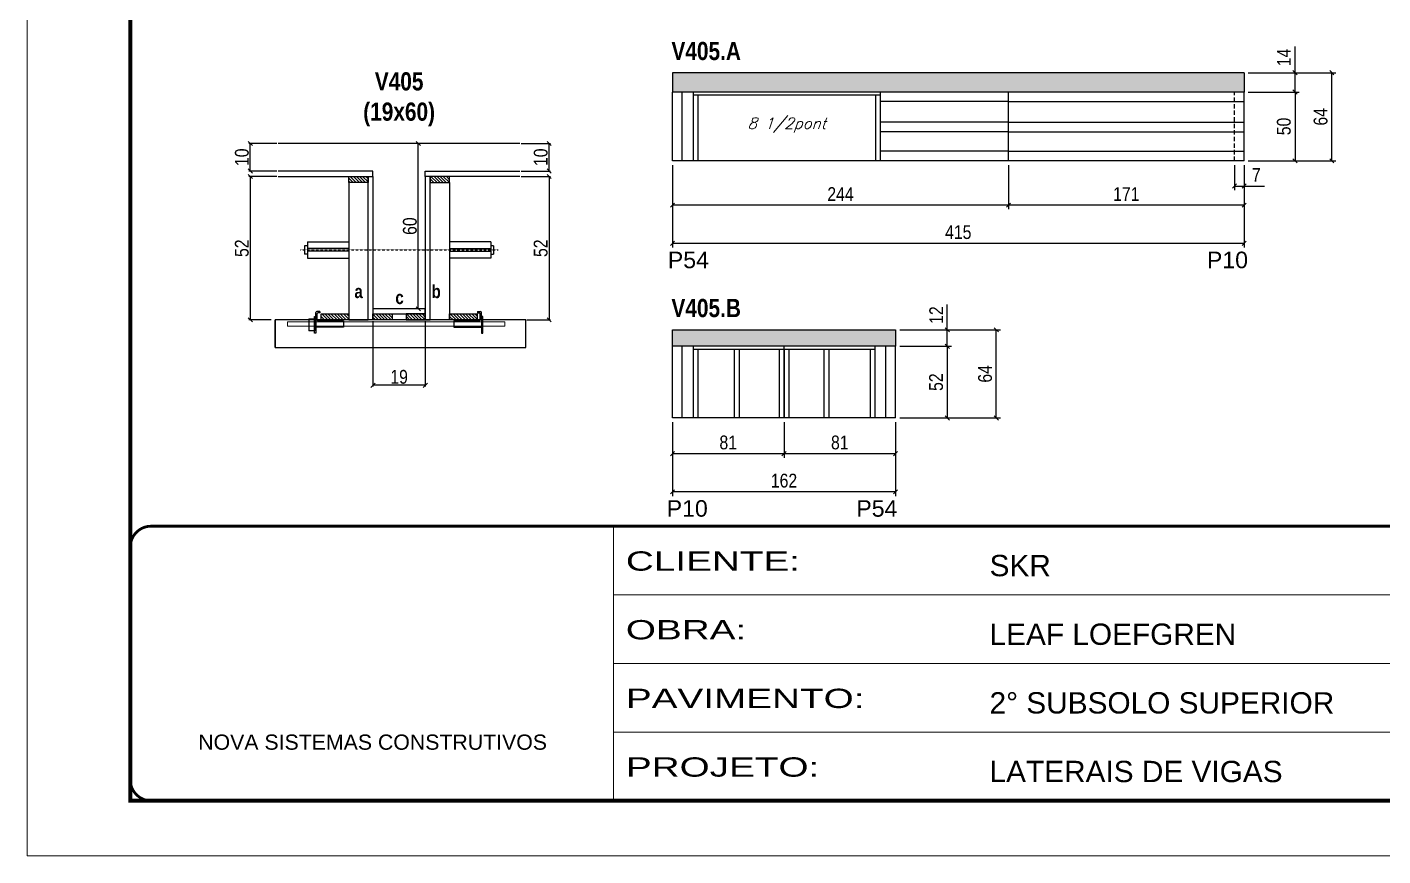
# Model space of a CAD drawing. Extents: x 3309 to 9590, y -2522 to 15424.
# Drawn here: x 4908 to 5892, y 11261 to 11862 of the extents above; entities that cross this region are included whole.
import ezdxf

# ---------------------------------------------------------------- set-up
doc = ezdxf.new("R2010")
doc.units = 0
for name, pattern in [('CONTINUO', [0]), ('DASHED', [0.75, 0.5, -0.25]), ('HIDDEN', [0.375, 0.25, -0.125]), ('HIDDEN2', [4.7625, 3.175, -1.5875])]:
    doc.linetypes.add(name, pattern=pattern)
for name, color, linetype in [('5', 5, 'Continuous'), ('barrote', 251, 'Continuous'), ('COTA', 241, 'Continuous'), ('detalhes', 4, 'Continuous'), ('NOMENCLATURA', 7, 'Continuous'), ('Painéis', 200, 'Continuous'), ('presilha', 1, 'Continuous'), ('SARR_2.2x10', 60, 'Continuous'), ('SARR_2.2x7', 40, 'Continuous'), ('SARR_3.5x7', 81, 'Continuous'), ('TENSOR', 3, 'Continuous'), ('texto', 7, 'Continuous')]:
    doc.layers.add(name, color=color, linetype=linetype)
for name, color, linetype, lineweight in [('CONCRETO', 251, 'Continuous', 25), ('Folhas', 255, 'Continuous', 9), ('SARRAFO DE PRESSAO', 251, 'DASHED', 9), ('SCO-___-LAJ', 2, 'Continuous', 0)]:
    doc.layers.add(name, color=color, linetype=linetype, lineweight=lineweight)
doc.styles.add('ARIAL', font='arial.ttf')
doc.styles.add('COTA TECNICA', font='techl___.ttf', dxfattribs={"height": 10})
doc.styles.add('COTA TECNICA 2X', font='techl___.ttf', dxfattribs={"height": 10})
doc.styles.add('Romans', font='romans.shx')
doc.styles.get("Standard").update_dxf_attribs({"font": 'arial.ttf'})
doc.styles.add('TECNICA', font='techb___.ttf', dxfattribs={"height": 10})
doc.styles.add('Tecnologia', font='')
doc.styles.get('Tecnologia').set_extended_font_data('Forgotten Futurist')
doc.dimstyles.new('PAINEL', dxfattribs={"dimtxt": 10, "dimasz": 3, "dimexe": 3, "dimexo": 3, "dimgap": 3, "dimtad": 1, "dimdec": 1, "dimzin": 12, "dimdsep": 46, "dimtxsty": 'COTA TECNICA', "dimblk1": 'OBLIQUE', "dimblk2": 'OBLIQUE', "dimsah": 1, "dimcen": 0.9, "dimclrd": 4, "dimclre": 4, "dimclrt": 240, "dimadec": 1, "dimazin": 3, "dimtfac": 1, "dimtdec": 1, "dimtmove": 0, "dimatfit": 3, "dimfxl": 1, "dimtolj": 1, "dimtzin": 12, "dimarcsym": 0})
doc.dimstyles.new('SECAO', dxfattribs={"dimscale": 0.333333, "dimtxt": 5, "dimasz": 9, "dimexe": 3, "dimexo": 3, "dimgap": 3, "dimtad": 1, "dimdec": 1, "dimlfac": 0.5, "dimzin": 12, "dimdsep": 46, "dimtxsty": 'COTA TECNICA 2X', "dimblk1": 'OBLIQUE', "dimblk2": 'OBLIQUE', "dimsah": 1, "dimcen": 0.9, "dimclrd": 4, "dimclre": 4, "dimclrt": 240, "dimadec": 1, "dimazin": 3, "dimtfac": 1, "dimtdec": 1, "dimtmove": 0, "dimatfit": 3, "dimfxl": 1, "dimtolj": 1, "dimtzin": 12, "dimarcsym": 0})
pattern_1 = [(135, (38394.4781, -111862.5118), (-1.122532015, -1.122532015), [])]

# ---------------------------------------------------------------- blocks, each defined once
blk = doc.blocks.new('9999999999')
at = {"color": 30, "linetype": 'CONTINUO'}
for p, q in [((98564.56, 34230.21), (98564.56, 34429.45)), ((98564.56, 34379.64), (99583.98, 34379.64)), ((98564.56, 34329.83), (99487.98, 34329.83)), ((98564.56, 34280.02), (99487.98, 34280.02))]:
    blk.add_line(p, q, dxfattribs=at)
at = {"color": 30, "linetype": 'CONTINUO', "const_width": 2}
blk.add_lwpolyline([(99583.98, 34230.21), (99583.98, 34414.45, 0.414214), (99568.98, 34429.45), (98228.98, 34429.45, 0.414214), (98213.98, 34414.45), (98213.98, 34245.21, 0.414214), (98228.98, 34230.21), (99583.98, 34230.21)], format="xyb", dxfattribs=at)
at = {"layer": 'Folhas'}
blk.add_lwpolyline([(98138.98, 34190.21), (99623.98, 34190.21), (99623.98, 35240.21), (98138.98, 35240.21)], close=True, dxfattribs=at)
at = {"layer": 'Folhas', "color": 30, "const_width": 3}
blk.add_lwpolyline([(98213.98, 34230.21), (99583.98, 34230.21), (99583.98, 35200.21), (98213.98, 35200.21)], close=True, dxfattribs=at)
at = {"color": 7, "linetype": 'Continuous', "ltscale": 5, "style": 'ARIAL'}
for s, height, p in [('SKR', 15.483, (98837.68, 34393.13)), ('LEAF LOEFGREN', 15.4829, (98837.68, 34343.32)), ('2° SUBSOLO SUPERIOR', 15.4829, (98837.68, 34293.51)), ('NOVA SISTEMAS CONSTRUTIVOS', 11.0592, (98263.19, 34267.21)), ('LATERAIS DE VIGAS', 15.4829, (98837.68, 34243.7))]:
    blk.add_text(s, height=height, dxfattribs=at).set_placement(p)
at = {"layer": 'Folhas', "color": 7, "style": 'Tecnologia', "width": 1.5}
for s, p in [('CLIENTE:', (98573.65, 34397.17)), ('OBRA:', (98573.65, 34347.31)), ('PAVIMENTO:', (98573.65, 34297.5)), ('PROJETO:', (98573.65, 34247.69))]:
    blk.add_text(s, height=14, dxfattribs=at).set_placement(p)
blk = doc.blocks.new('_Oblique')
at = {"color": 0, "linetype": 'ByBlock', "lineweight": -2}
blk.add_line((-0.5, -0.5), (0.5, 0.5), dxfattribs=at)
blk = doc.blocks.new('*D894')
at = {"layer": 'COTA', "color": 4, "lineweight": -2, "transparency": 16777216}
for p, q in [((5158.94, 11648.66), (5158.94, 11601.19)), ((5196.94, 11648.66), (5196.94, 11601.19)), ((5196.94, 11602.19), (5158.94, 11602.19))]:
    blk.add_line(p, q, dxfattribs=at)
at = {"layer": 'Defpoints', "color": 0, "transparency": 16777216}
for p in [(5158.94, 11649.66), (5196.94, 11649.66), (5158.94, 11602.19)]:
    blk.add_point(p, dxfattribs=at)
at = {"layer": 'COTA', "color": 4, "lineweight": -2, "transparency": 16777216, "xscale": 3, "yscale": 3, "zscale": 3, "rotation": 180}
blk.add_blockref('_Oblique', (5158.94, 11602.19), dxfattribs=at)
at = {"layer": 'COTA', "color": 4, "lineweight": -2, "transparency": 16777216, "xscale": 3, "yscale": 3, "zscale": 3}
blk.add_blockref('_Oblique', (5196.94, 11602.19), dxfattribs=at)
at = {"layer": 'COTA', "color": 240, "transparency": 16777216, "insert": (5177.94, 11608.27), "char_height": 10, "attachment_point": 5, "style": 'COTA TECNICA 2X'}
blk.add_mtext('\\A1;19', dxfattribs=at)
blk = doc.blocks.new('PRESILHA METÁLICA 1')
at = {"layer": 'presilha'}
for p, q in [((6, 15.5), (7.5, 15.5)), ((6, -2.5), (6, 15.5)), ((7.5, 10.6), (7.5, 19.9)), ((7.5, 15.5), (7.5, -2.5)), ((12, 21), (8.6, 21)), ((9, 11.6), (9, 18.9)), ((12, 19.5), (9.6, 19.5)), ((12, 21), (12, 19.5)), ((0, 13), (6, 13)), ((0, 13), (0, 0)), ((6, 0), (0, 0)), ((6, 13), (6, 0)), ((37.5, 4.1), (7.5, 4.1)), ((37.5, 11), (9.6, 11)), ((37.5, 11), (37.5, 4.1)), ((7.5, -2.5), (6, -2.5))]:
    blk.add_line(p, q, dxfattribs=at)
for centre, radius, start, end in [((8.6, 19.9), 1.14, 90, 180), ((9.6, 18.9), 0.57, 90, 180), ((9.6, 11.6), 0.57, 180, 270)]:
    blk.add_arc(centre, radius, start, end, dxfattribs=at)
blk = doc.blocks.new('PRESILHA METÁLICA 2')
at = {"layer": 'presilha'}
for p, q in [((-5.2, 23.5), (-5.2, 22)), ((-5.2, 23.5), (-1.9, 23.5)), ((-5.2, 22), (-2.8, 22)), ((-2.2, 14.1), (-2.2, 21.4)), ((0.8, 18), (-0.8, 18)), ((-0.8, 18), (-0.8, 0)), ((-0.8, 14.6), (-0.8, 22.4)), ((0.8, 0), (0.8, 18)), ((-30.8, 13.5), (-30.8, 6.6)), ((-30.8, 13.5), (-2.8, 13.5)), ((-30.8, 6.6), (-0.8, 6.6)), ((-0.8, 0), (0.8, 0))]:
    blk.add_line(p, q, dxfattribs=at)
for centre, radius, start, end in [((-2.8, 21.4), 0.57, 0, 90), ((-1.9, 22.4), 1.14, 0, 90), ((-2.8, 14.1), 0.57, 270, 0)]:
    blk.add_arc(centre, radius, start, end, dxfattribs=at)
blk = doc.blocks.new('*D895')
at = {"layer": 'COTA', "color": 4, "lineweight": -2, "transparency": 16777216}
for p, q in [((5089.24, 11753.66), (5068.89, 11753.66)), ((5069.89, 11753.66), (5069.89, 11649.66)), ((5085.13, 11649.66), (5068.89, 11649.66))]:
    blk.add_line(p, q, dxfattribs=at)
at = {"layer": 'Defpoints', "color": 0, "transparency": 16777216}
for p in [(5090.24, 11753.66), (5069.89, 11649.66), (5086.13, 11649.66)]:
    blk.add_point(p, dxfattribs=at)
at = {"layer": 'COTA', "color": 4, "lineweight": -2, "transparency": 16777216, "xscale": 3, "yscale": 3, "zscale": 3}
for p, rotation in [((5069.89, 11753.66), 90), ((5069.89, 11649.66), 270)]:
    blk.add_blockref('_Oblique', p, dxfattribs=dict(at, rotation=rotation))
at = {"layer": 'COTA', "color": 240, "transparency": 16777216, "insert": (5063.78, 11701.66), "char_height": 10, "attachment_point": 5, "rotation": 90, "style": 'COTA TECNICA 2X'}
blk.add_mtext('\\A1;52', dxfattribs=at)
blk = doc.blocks.new('*D896')
at = {"layer": 'COTA', "color": 4, "lineweight": -2, "transparency": 16777216}
for p, q in [((5266.64, 11753.66), (5287.86, 11753.66)), ((5286.86, 11753.66), (5286.86, 11649.66)), ((5270.75, 11649.66), (5287.86, 11649.66))]:
    blk.add_line(p, q, dxfattribs=at)
at = {"layer": 'Defpoints', "color": 0, "transparency": 16777216}
for p in [(5265.64, 11753.66), (5269.75, 11649.66), (5286.86, 11649.66)]:
    blk.add_point(p, dxfattribs=at)
at = {"layer": 'COTA', "color": 4, "lineweight": -2, "transparency": 16777216, "xscale": 3, "yscale": 3, "zscale": 3}
for p, rotation in [((5286.86, 11753.66), 90), ((5286.86, 11649.66), 270)]:
    blk.add_blockref('_Oblique', p, dxfattribs=dict(at, rotation=rotation))
at = {"layer": 'COTA', "color": 240, "transparency": 16777216, "insert": (5280.75, 11701.66), "char_height": 10, "attachment_point": 5, "rotation": 90, "style": 'COTA TECNICA 2X'}
blk.add_mtext('\\A1;52', dxfattribs=at)
blk = doc.blocks.new('*D897')
at = {"layer": 'COTA', "color": 4, "lineweight": -2, "transparency": 16777216}
for p, q in [((5195.94, 11777.66), (5190.87, 11777.66)), ((5191.87, 11657.66), (5191.87, 11777.66)), ((5195.94, 11657.66), (5190.87, 11657.66))]:
    blk.add_line(p, q, dxfattribs=at)
at = {"layer": 'Defpoints', "color": 0, "transparency": 16777216}
for p in [(5191.87, 11777.66), (5196.94, 11777.66), (5196.94, 11657.66)]:
    blk.add_point(p, dxfattribs=at)
at = {"layer": 'COTA', "color": 4, "lineweight": -2, "transparency": 16777216, "xscale": 3, "yscale": 3, "zscale": 3}
for p, rotation in [((5191.87, 11777.66), 90), ((5191.87, 11657.66), 270)]:
    blk.add_blockref('_Oblique', p, dxfattribs=dict(at, rotation=rotation))
at = {"layer": 'COTA', "color": 240, "transparency": 16777216, "insert": (5185.76, 11717.66), "char_height": 10, "attachment_point": 5, "rotation": 90, "style": 'COTA TECNICA 2X'}
blk.add_mtext('\\A1;60', dxfattribs=at)
blk = doc.blocks.new('*D898')
at = {"layer": 'COTA', "color": 4, "lineweight": -2, "transparency": 16777216}
for p, q in [((5266.64, 11777.66), (5287.86, 11777.66)), ((5286.86, 11757.66), (5286.86, 11777.66)), ((5266.64, 11757.66), (5287.86, 11757.66))]:
    blk.add_line(p, q, dxfattribs=at)
at = {"layer": 'Defpoints', "color": 0, "transparency": 16777216}
for p in [(5265.64, 11777.66), (5286.86, 11777.66), (5265.64, 11757.66)]:
    blk.add_point(p, dxfattribs=at)
at = {"layer": 'COTA', "color": 4, "lineweight": -2, "transparency": 16777216, "xscale": 3, "yscale": 3, "zscale": 3}
for p, rotation in [((5286.86, 11777.66), 90), ((5286.86, 11757.66), 270)]:
    blk.add_blockref('_Oblique', p, dxfattribs=dict(at, rotation=rotation))
at = {"layer": 'COTA', "color": 240, "transparency": 16777216, "insert": (5280.76, 11767.66), "char_height": 10, "attachment_point": 5, "rotation": 90, "style": 'COTA TECNICA 2X'}
blk.add_mtext('\\A1;10', dxfattribs=at)
blk = doc.blocks.new('*D899')
at = {"layer": 'COTA', "color": 4, "lineweight": -2, "transparency": 16777216}
for p, q in [((5089.24, 11777.66), (5068.89, 11777.66)), ((5069.89, 11757.66), (5069.89, 11777.66)), ((5089.24, 11757.66), (5068.89, 11757.66))]:
    blk.add_line(p, q, dxfattribs=at)
at = {"layer": 'Defpoints', "color": 0, "transparency": 16777216}
for p in [(5069.89, 11777.66), (5090.24, 11777.66), (5090.24, 11757.66)]:
    blk.add_point(p, dxfattribs=at)
at = {"layer": 'COTA', "color": 4, "lineweight": -2, "transparency": 16777216, "xscale": 3, "yscale": 3, "zscale": 3}
for p, rotation in [((5069.89, 11777.66), 90), ((5069.89, 11757.66), 270)]:
    blk.add_blockref('_Oblique', p, dxfattribs=dict(at, rotation=rotation))
at = {"layer": 'COTA', "color": 240, "transparency": 16777216, "insert": (5063.79, 11767.66), "char_height": 10, "attachment_point": 5, "rotation": 90, "style": 'COTA TECNICA 2X'}
blk.add_mtext('\\A1;10', dxfattribs=at)
blk = doc.blocks.new('*D900')
at = {"layer": 'COTA', "color": 4, "linetype": 'ByBlock', "lineweight": -2, "transparency": 16777216}
for p, q in [((5620.35, 11762), (5620.35, 11729.87)), ((5791.35, 11762), (5791.35, 11729.87)), ((5791.35, 11732.87), (5620.35, 11732.87))]:
    blk.add_line(p, q, dxfattribs=at)
at = {"layer": 'Defpoints', "color": 0, "linetype": 'ByBlock', "transparency": 16777216}
for p in [(5620.35, 11765), (5791.35, 11765), (5620.35, 11732.87)]:
    blk.add_point(p, dxfattribs=at)
at = {"layer": 'COTA', "color": 4, "linetype": 'ByBlock', "lineweight": -2, "transparency": 16777216, "xscale": 3, "yscale": 3, "zscale": 3, "rotation": 180}
blk.add_blockref('_Oblique', (5620.35, 11732.87), dxfattribs=at)
at = {"layer": 'COTA', "color": 4, "linetype": 'ByBlock', "lineweight": -2, "transparency": 16777216, "xscale": 3, "yscale": 3, "zscale": 3}
blk.add_blockref('_Oblique', (5791.35, 11732.87), dxfattribs=at)
at = {"layer": 'COTA', "color": 240, "linetype": 'ByBlock', "transparency": 16777216, "insert": (5705.85, 11740.94), "char_height": 10, "attachment_point": 5, "style": 'COTA TECNICA'}
blk.add_mtext('\\A1;171', dxfattribs=at)
blk = doc.blocks.new('*D901')
at = {"layer": 'COTA', "color": 4, "linetype": 'ByBlock', "lineweight": -2, "transparency": 16777216}
for p, q in [((5376.35, 11762), (5376.35, 11729.87)), ((5620.35, 11762), (5620.35, 11729.87)), ((5620.35, 11732.87), (5376.35, 11732.87))]:
    blk.add_line(p, q, dxfattribs=at)
at = {"layer": 'Defpoints', "color": 0, "linetype": 'ByBlock', "transparency": 16777216}
for p in [(5376.35, 11765), (5620.35, 11765), (5376.35, 11732.87)]:
    blk.add_point(p, dxfattribs=at)
at = {"layer": 'COTA', "color": 4, "linetype": 'ByBlock', "lineweight": -2, "transparency": 16777216, "xscale": 3, "yscale": 3, "zscale": 3, "rotation": 180}
blk.add_blockref('_Oblique', (5376.35, 11732.87), dxfattribs=at)
at = {"layer": 'COTA', "color": 4, "linetype": 'ByBlock', "lineweight": -2, "transparency": 16777216, "xscale": 3, "yscale": 3, "zscale": 3}
blk.add_blockref('_Oblique', (5620.35, 11732.87), dxfattribs=at)
at = {"layer": 'COTA', "color": 240, "linetype": 'ByBlock', "transparency": 16777216, "insert": (5498.35, 11740.94), "char_height": 10, "attachment_point": 5, "style": 'COTA TECNICA'}
blk.add_mtext('\\A1;244', dxfattribs=at)
blk = doc.blocks.new('*D902')
at = {"layer": 'COTA', "color": 4, "linetype": 'ByBlock', "lineweight": -2, "transparency": 16777216}
for p, q in [((5376.35, 11762), (5376.35, 11702.16)), ((5791.35, 11762), (5791.35, 11702.16)), ((5791.35, 11705.16), (5376.35, 11705.16))]:
    blk.add_line(p, q, dxfattribs=at)
at = {"layer": 'Defpoints', "color": 0, "linetype": 'ByBlock', "transparency": 16777216}
for p in [(5376.35, 11765), (5791.35, 11765), (5376.35, 11705.16)]:
    blk.add_point(p, dxfattribs=at)
at = {"layer": 'COTA', "color": 4, "linetype": 'ByBlock', "lineweight": -2, "transparency": 16777216, "xscale": 3, "yscale": 3, "zscale": 3, "rotation": 180}
blk.add_blockref('_Oblique', (5376.35, 11705.16), dxfattribs=at)
at = {"layer": 'COTA', "color": 4, "linetype": 'ByBlock', "lineweight": -2, "transparency": 16777216, "xscale": 3, "yscale": 3, "zscale": 3}
blk.add_blockref('_Oblique', (5791.35, 11705.16), dxfattribs=at)
at = {"layer": 'COTA', "color": 240, "linetype": 'ByBlock', "transparency": 16777216, "insert": (5583.85, 11713.27), "char_height": 10, "attachment_point": 5, "style": 'COTA TECNICA'}
blk.add_mtext('\\A1;415', dxfattribs=at)
blk = doc.blocks.new('*D903')
at = {"layer": 'COTA', "color": 4, "lineweight": -2, "transparency": 16777216}
for p, q in [((5794.35, 11815), (5831.34, 11815)), ((5828.34, 11815), (5828.34, 11765)), ((5794.35, 11765), (5831.34, 11765))]:
    blk.add_line(p, q, dxfattribs=at)
at = {"layer": 'Defpoints', "color": 0, "transparency": 16777216}
for p in [(5791.35, 11815, 0), (5791.35, 11765, 0), (5828.34, 11765)]:
    blk.add_point(p, dxfattribs=at)
at = {"layer": 'COTA', "color": 4, "lineweight": -2, "transparency": 16777216, "xscale": 3, "yscale": 3, "zscale": 3}
for p, rotation in [((5828.34, 11815), 90), ((5828.34, 11765), 270)]:
    blk.add_blockref('_Oblique', p, dxfattribs=dict(at, rotation=rotation))
at = {"layer": 'COTA', "color": 240, "transparency": 16777216, "insert": (5820.23, 11790), "char_height": 10, "attachment_point": 5, "rotation": 90, "style": 'COTA TECNICA'}
blk.add_mtext('\\A1;50', dxfattribs=at)
blk = doc.blocks.new('*D904')
at = {"layer": 'COTA', "color": 4, "lineweight": -2, "transparency": 16777216}
for p, q in [((5828.34, 11829), (5828.34, 11848.11)), ((5794.35, 11829), (5831.34, 11829)), ((5828.34, 11815), (5828.34, 11829)), ((5794.35, 11815), (5831.34, 11815))]:
    blk.add_line(p, q, dxfattribs=at)
at = {"layer": 'Defpoints', "color": 0, "transparency": 16777216}
for p in [(5791.35, 11829, 0), (5828.34, 11829), (5791.35, 11815, 0)]:
    blk.add_point(p, dxfattribs=at)
at = {"layer": 'COTA', "color": 4, "lineweight": -2, "transparency": 16777216, "xscale": 3, "yscale": 3, "zscale": 3}
for p, rotation in [((5828.34, 11829), 90), ((5828.34, 11815), 270)]:
    blk.add_blockref('_Oblique', p, dxfattribs=dict(at, rotation=rotation))
at = {"layer": 'COTA', "color": 240, "transparency": 16777216, "insert": (5820.27, 11840.05), "char_height": 10, "attachment_point": 5, "rotation": 90, "style": 'COTA TECNICA'}
blk.add_mtext('\\A1;14', dxfattribs=at)
blk = doc.blocks.new('*D905')
at = {"layer": 'COTA', "color": 4, "lineweight": -2, "transparency": 16777216}
for p, q in [((5794.35, 11829), (5858.02, 11829)), ((5855.02, 11765), (5855.02, 11829)), ((5794.35, 11765), (5858.02, 11765))]:
    blk.add_line(p, q, dxfattribs=at)
at = {"layer": 'Defpoints', "color": 0, "transparency": 16777216}
for p in [(5791.35, 11829, 0), (5855.02, 11829), (5791.35, 11765, 0)]:
    blk.add_point(p, dxfattribs=at)
at = {"layer": 'COTA', "color": 4, "lineweight": -2, "transparency": 16777216, "xscale": 3, "yscale": 3, "zscale": 3}
for p, rotation in [((5855.02, 11829), 90), ((5855.02, 11765), 270)]:
    blk.add_blockref('_Oblique', p, dxfattribs=dict(at, rotation=rotation))
at = {"layer": 'COTA', "color": 240, "transparency": 16777216, "insert": (5846.91, 11797), "char_height": 10, "attachment_point": 5, "rotation": 90, "style": 'COTA TECNICA'}
blk.add_mtext('\\A1;64', dxfattribs=at)
blk = doc.blocks.new('*D906')
at = {"layer": 'COTA', "color": 4, "lineweight": -2, "transparency": 16777216}
for p, q in [((5784.35, 11762), (5784.35, 11743.75)), ((5791.35, 11762), (5791.35, 11743.75)), ((5784.35, 11746.75), (5791.35, 11746.75)), ((5791.35, 11746.75), (5806.08, 11746.75))]:
    blk.add_line(p, q, dxfattribs=at)
at = {"layer": 'Defpoints', "color": 0, "transparency": 16777216}
for p in [(5784.35, 11765, 0), (5791.35, 11765, 0), (5791.35, 11746.75)]:
    blk.add_point(p, dxfattribs=at)
at = {"layer": 'COTA', "color": 4, "lineweight": -2, "transparency": 16777216, "xscale": 3, "yscale": 3, "zscale": 3, "rotation": 180}
blk.add_blockref('_Oblique', (5784.35, 11746.75), dxfattribs=at)
at = {"layer": 'COTA', "color": 4, "lineweight": -2, "transparency": 16777216, "xscale": 3, "yscale": 3, "zscale": 3}
blk.add_blockref('_Oblique', (5791.35, 11746.75), dxfattribs=at)
at = {"layer": 'COTA', "color": 240, "transparency": 16777216, "insert": (5800.22, 11754.82), "char_height": 10, "attachment_point": 5, "style": 'COTA TECNICA'}
blk.add_mtext('\\A1;7', dxfattribs=at)
blk = doc.blocks.new('*D907')
at = {"layer": 'COTA', "color": 4, "linetype": 'ByBlock', "lineweight": -2, "transparency": 16777216}
for p, q in [((5457.35, 11575.46), (5457.35, 11549.55)), ((5538.35, 11575.46), (5538.35, 11549.55)), ((5538.35, 11552.55), (5457.35, 11552.55))]:
    blk.add_line(p, q, dxfattribs=at)
at = {"layer": 'Defpoints', "color": 0, "linetype": 'ByBlock', "transparency": 16777216}
for p in [(5457.35, 11578.46), (5538.35, 11578.46), (5457.35, 11552.55)]:
    blk.add_point(p, dxfattribs=at)
at = {"layer": 'COTA', "color": 4, "linetype": 'ByBlock', "lineweight": -2, "transparency": 16777216, "xscale": 3, "yscale": 3, "zscale": 3, "rotation": 180}
blk.add_blockref('_Oblique', (5457.35, 11552.55), dxfattribs=at)
at = {"layer": 'COTA', "color": 4, "linetype": 'ByBlock', "lineweight": -2, "transparency": 16777216, "xscale": 3, "yscale": 3, "zscale": 3}
blk.add_blockref('_Oblique', (5538.35, 11552.55), dxfattribs=at)
at = {"layer": 'COTA', "color": 240, "linetype": 'ByBlock', "transparency": 16777216, "insert": (5497.85, 11560.64), "char_height": 10, "attachment_point": 5, "style": 'COTA TECNICA'}
blk.add_mtext('\\A1;81', dxfattribs=at)
blk = doc.blocks.new('*D908')
at = {"layer": 'COTA', "color": 4, "linetype": 'ByBlock', "lineweight": -2, "transparency": 16777216}
for p, q in [((5376.35, 11575.46), (5376.35, 11549.55)), ((5457.35, 11575.46), (5457.35, 11549.55)), ((5457.35, 11552.55), (5376.35, 11552.55))]:
    blk.add_line(p, q, dxfattribs=at)
at = {"layer": 'Defpoints', "color": 0, "linetype": 'ByBlock', "transparency": 16777216}
for p in [(5376.35, 11578.46), (5457.35, 11578.46), (5376.35, 11552.55)]:
    blk.add_point(p, dxfattribs=at)
at = {"layer": 'COTA', "color": 4, "linetype": 'ByBlock', "lineweight": -2, "transparency": 16777216, "xscale": 3, "yscale": 3, "zscale": 3, "rotation": 180}
blk.add_blockref('_Oblique', (5376.35, 11552.55), dxfattribs=at)
at = {"layer": 'COTA', "color": 4, "linetype": 'ByBlock', "lineweight": -2, "transparency": 16777216, "xscale": 3, "yscale": 3, "zscale": 3}
blk.add_blockref('_Oblique', (5457.35, 11552.55), dxfattribs=at)
at = {"layer": 'COTA', "color": 240, "linetype": 'ByBlock', "transparency": 16777216, "insert": (5416.85, 11560.64), "char_height": 10, "attachment_point": 5, "style": 'COTA TECNICA'}
blk.add_mtext('\\A1;81', dxfattribs=at)
blk = doc.blocks.new('*D909')
at = {"layer": 'COTA', "color": 4, "linetype": 'ByBlock', "lineweight": -2, "transparency": 16777216}
for p, q in [((5376.35, 11575.46), (5376.35, 11521.84)), ((5538.35, 11575.46), (5538.35, 11521.84)), ((5538.35, 11524.84), (5376.35, 11524.84))]:
    blk.add_line(p, q, dxfattribs=at)
at = {"layer": 'Defpoints', "color": 0, "linetype": 'ByBlock', "transparency": 16777216}
for p in [(5376.35, 11578.46), (5538.35, 11578.46), (5376.35, 11524.84)]:
    blk.add_point(p, dxfattribs=at)
at = {"layer": 'COTA', "color": 4, "linetype": 'ByBlock', "lineweight": -2, "transparency": 16777216, "xscale": 3, "yscale": 3, "zscale": 3, "rotation": 180}
blk.add_blockref('_Oblique', (5376.35, 11524.84), dxfattribs=at)
at = {"layer": 'COTA', "color": 4, "linetype": 'ByBlock', "lineweight": -2, "transparency": 16777216, "xscale": 3, "yscale": 3, "zscale": 3}
blk.add_blockref('_Oblique', (5538.35, 11524.84), dxfattribs=at)
at = {"layer": 'COTA', "color": 240, "linetype": 'ByBlock', "transparency": 16777216, "insert": (5457.35, 11532.94), "char_height": 10, "attachment_point": 5, "style": 'COTA TECNICA'}
blk.add_mtext('\\A1;162', dxfattribs=at)
blk = doc.blocks.new('*D910')
at = {"layer": 'COTA', "color": 4, "lineweight": -2, "transparency": 16777216}
for p, q in [((5541.35, 11630.46), (5578.9, 11630.46)), ((5575.9, 11630.46), (5575.9, 11578.46)), ((5541.35, 11578.46), (5578.9, 11578.46))]:
    blk.add_line(p, q, dxfattribs=at)
at = {"layer": 'Defpoints', "color": 0, "transparency": 16777216}
for p in [(5538.35, 11630.46, 0), (5538.35, 11578.46, 0), (5575.9, 11578.46)]:
    blk.add_point(p, dxfattribs=at)
at = {"layer": 'COTA', "color": 4, "lineweight": -2, "transparency": 16777216, "xscale": 3, "yscale": 3, "zscale": 3}
for p, rotation in [((5575.9, 11630.46), 90), ((5575.9, 11578.46), 270)]:
    blk.add_blockref('_Oblique', p, dxfattribs=dict(at, rotation=rotation))
at = {"layer": 'COTA', "color": 240, "transparency": 16777216, "insert": (5567.79, 11604.46), "char_height": 10, "attachment_point": 5, "rotation": 90, "style": 'COTA TECNICA'}
blk.add_mtext('\\A1;52', dxfattribs=at)
blk = doc.blocks.new('*D911')
at = {"layer": 'COTA', "color": 4, "lineweight": -2, "transparency": 16777216}
for p, q in [((5575.9, 11642.46), (5575.9, 11660.77)), ((5541.35, 11642.46), (5578.9, 11642.46)), ((5575.9, 11630.46), (5575.9, 11642.46)), ((5541.35, 11630.46), (5578.9, 11630.46))]:
    blk.add_line(p, q, dxfattribs=at)
at = {"layer": 'Defpoints', "color": 0, "transparency": 16777216}
for p in [(5538.35, 11642.46, 0), (5575.9, 11642.46), (5538.35, 11630.46, 0)]:
    blk.add_point(p, dxfattribs=at)
at = {"layer": 'COTA', "color": 4, "lineweight": -2, "transparency": 16777216, "xscale": 3, "yscale": 3, "zscale": 3}
for p, rotation in [((5575.9, 11642.46), 90), ((5575.9, 11630.46), 270)]:
    blk.add_blockref('_Oblique', p, dxfattribs=dict(at, rotation=rotation))
at = {"layer": 'COTA', "color": 240, "transparency": 16777216, "insert": (5567.84, 11653.12), "char_height": 10, "attachment_point": 5, "rotation": 90, "style": 'COTA TECNICA'}
blk.add_mtext('\\A1;12', dxfattribs=at)
blk = doc.blocks.new('*D912')
at = {"layer": 'COTA', "color": 4, "lineweight": -2, "transparency": 16777216}
for p, q in [((5541.35, 11642.46), (5614.45, 11642.46)), ((5611.45, 11578.46), (5611.45, 11642.46)), ((5541.35, 11578.46), (5614.45, 11578.46))]:
    blk.add_line(p, q, dxfattribs=at)
at = {"layer": 'Defpoints', "color": 0, "transparency": 16777216}
for p in [(5538.35, 11642.46, 0), (5611.45, 11642.46), (5538.35, 11578.46, 0)]:
    blk.add_point(p, dxfattribs=at)
at = {"layer": 'COTA', "color": 4, "lineweight": -2, "transparency": 16777216, "xscale": 3, "yscale": 3, "zscale": 3}
for p, rotation in [((5611.45, 11642.46), 90), ((5611.45, 11578.46), 270)]:
    blk.add_blockref('_Oblique', p, dxfattribs=dict(at, rotation=rotation))
at = {"layer": 'COTA', "color": 240, "transparency": 16777216, "insert": (5603.35, 11610.46), "char_height": 10, "attachment_point": 5, "rotation": 90, "style": 'COTA TECNICA'}
blk.add_mtext('\\A1;64', dxfattribs=at)

msp = doc.modelspace()

# ---------------------------------------------------------------- hatches: boundary and pattern name
at = {"layer": 'COTA'}
h = msp.add_hatch(dxfattribs=at)
h.set_pattern_fill('AR-CONC', color=256, scale=0.03)
h.set_pattern_definition([(50, (0, -394.1826), (5.46554, -0.4781726), [0.5715, -6.2865]), (355, (0, -394.1826), (-1.0573026, 5.7317054), [0.4572, -5.0292175]), (100.451445, (0.4555, -394.2224), (4.4082374, 5.2535326), [0.4857003, -5.3427073]), (46.1842, (0, -392.6586), (8.1323712, -1.26127), [0.85725, -9.42975]), (96.63556, (0.678, -392.764), (7.122124, 7.4227837), [0.7285507, -8.014068]), (351.18415, (0, -392.6586), (7.122124, 7.422784), [0.685799, -7.543792]), (21, (0.762, -393.0396), (4.5484317, -3.067956), [0.5715, -6.2865]), (326, (0.762, -393.0396), (1.8540609, 5.525639), [0.4572, -5.0292]), (71.451445, (1.141, -393.295), (6.4024926, 2.457683), [0.4857003, -5.3426981]), (37.5, (0, -394.1826), (0.0926581, 2.53665117), [0, -4.96824, 0, -5.1054, 0, -5.04825]), (7.5, (0, -394.1826), (2.0045899, 3.00541724), [0, -2.91084, 0, -4.85394, 0, -1.92405]), (327.5, (-1.6993, -394.1826), (4.06771786, -0.17186232), [0, -1.905, 0, -5.9436, 0, -7.8867]), (317.5, (-2.4613, -394.1826), (4.4438754, 0.7627947), [0, -2.4765, 0, -3.94716, 0, -5.6007])])
h.paths.add_polyline_path([(5376.35, 11829), (5376.35, 11815), (5791.35, 11815), (5791.35, 11829)])
h = msp.add_hatch(dxfattribs=at)
h.set_pattern_fill('AR-CONC', color=256, scale=0.03)
h.set_pattern_definition([(50, (-1585, -374.3777), (5.46554, -0.4781726), [0.5715, -6.2865]), (355, (-1585, -374.378), (-1.0573026, 5.7317054), [0.4572, -5.0292175]), (100.451445, (-1584.5445, -374.4176), (4.4082374, 5.2535326), [0.4857003, -5.3427073]), (46.1842, (-1585, -372.854), (8.1323712, -1.26127), [0.85725, -9.42975]), (96.63556, (-1584.322, -372.959), (7.122124, 7.4227837), [0.7285507, -8.014068]), (351.18415, (-1585, -372.854), (7.122124, 7.4227837), [0.685799, -7.543792]), (21, (-1584.238, -373.2347), (4.5484317, -3.067956), [0.5715, -6.2865]), (326, (-1584.238, -373.235), (1.8540609, 5.525639), [0.4572, -5.0292]), (71.451445, (-1583.859, -373.4904), (6.4024926, 2.457683), [0.4857003, -5.3426981]), (37.5, (-1585, -374.3777), (0.0926581, 2.53665117), [0, -4.96824, 0, -5.1054, 0, -5.04825]), (7.5, (-1585, -374.3777), (2.0045899, 3.00541724), [0, -2.91084, 0, -4.85394, 0, -1.92405]), (327.5, (-1586.6993, -374.3777), (4.06771786, -0.17186232), [0, -1.905, 0, -5.9436, 0, -7.8867]), (317.5, (-1587.4613, -374.3777), (4.4438754, 0.7627947), [0, -2.4765, 0, -3.94716, 0, -5.6007])])
h.paths.add_polyline_path([(5376.35, 11642.46), (5376.35, 11630.46), (5538.35, 11630.46), (5538.35, 11642.46)])
at = {"layer": 'SARR_2.2x10'}
h = msp.add_hatch(dxfattribs=at)
h.set_pattern_fill('ANSI31', color=256, scale=0.5, angle=90)
h.set_pattern_definition([(135, (38314.8781, -111862.5118), (-1.122532015, -1.122532015), [])])
h.paths.add_polyline_path([(5121.34, 11654.06), (5121.34, 11649.66), (5141.34, 11649.66), (5141.34, 11654.06)])
h = msp.add_hatch(dxfattribs=at)
h.set_pattern_fill('ANSI31', color=256, scale=0.5, angle=90)
h.set_pattern_definition([(135, (38408.0781, -111862.5118), (-1.122532015, -1.122532015), [])])
h.paths.add_polyline_path([(5214.54, 11654.06), (5214.54, 11649.66), (5234.54, 11649.66), (5234.54, 11654.06)])
at = {"layer": 'SARR_2.2x7'}
h = msp.add_hatch(dxfattribs=at)
h.set_pattern_fill('ANSI31', color=256, scale=0.5, angle=90)
h.set_pattern_definition([(135, (38328.8781, -111762.9118), (-1.122532015, -1.122532015), [])])
h.paths.add_polyline_path([(5155.34, 11753.66), (5155.34, 11749.26), (5141.34, 11749.26), (5141.34, 11753.66)])
h = msp.add_hatch(dxfattribs=at)
h.set_pattern_fill('ANSI31', color=256, scale=0.5, angle=90)
h.set_pattern_definition([(135, (38308.8781, -111762.9118), (-1.122532015, -1.122532015), [])])
h.paths.add_polyline_path([(5200.54, 11753.66), (5200.54, 11749.26), (5214.54, 11749.26), (5214.54, 11753.66)])
h = msp.add_hatch(dxfattribs=at)
h.set_pattern_fill('ANSI31', color=256, scale=0.5, angle=90)
h.set_pattern_definition(pattern_1)
h.paths.add_polyline_path([(5172.94, 11649.66), (5172.94, 11654.06), (5158.94, 11654.06), (5158.94, 11649.66)])
h = msp.add_hatch(dxfattribs=at)
h.set_pattern_fill('ANSI31', color=256, scale=0.5, angle=90)
h.set_pattern_definition(pattern_1)
h.paths.add_polyline_path([(5182.94, 11654.06), (5182.94, 11649.66), (5196.94, 11649.66), (5196.94, 11654.06)])

# ---------------------------------------------------------------- linework, layer by layer
at = {"ltscale": 3}
for p, q in [((5109.34, 11703.39), (5109.34, 11697.39)), ((5111.34, 11703.39), (5109.34, 11703.39)), ((5111.34, 11706.39), (5111.34, 11694.39)), ((5111.34, 11706.39), (5141.34, 11706.39)), ((5244.54, 11706.39), (5214.54, 11706.39)), ((5244.54, 11706.39), (5244.54, 11694.39)), ((5246.54, 11703.39), (5244.54, 11703.39)), ((5246.54, 11703.39), (5246.54, 11697.39)), ((5111.34, 11697.39), (5109.34, 11697.39)), ((5141.34, 11701.39), (5111.34, 11701.39)), ((5141.34, 11699.39), (5111.34, 11699.39)), ((5111.34, 11694.39), (5141.34, 11694.39)), ((5214.54, 11701.39), (5244.54, 11701.39)), ((5214.54, 11699.39), (5244.54, 11699.39)), ((5244.54, 11694.39), (5214.54, 11694.39)), ((5244.54, 11697.39), (5246.54, 11697.39))]:
    msp.add_line(p, q, dxfattribs=at)
at = {"layer": 'barrote'}
msp.add_lwpolyline([(5087.88, 11629.66), (5269.8, 11629.66), (5269.8, 11649.66), (5087.88, 11649.66)], close=True, dxfattribs=at)
at = {"layer": 'CONCRETO', "linetype": 'Continuous'}
msp.add_line((5265.64, 11777.66), (5090.24, 11777.66), dxfattribs=at)
at = {"layer": 'COTA'}
for p, q in [((5791.35, 11829, 0), (5376.35, 11829, 0)), ((5376.35, 11829, 0), (5376.35, 11815, 0)), ((5791.35, 11829, 0), (5791.35, 11815, 0)), ((5376.35, 11630.46, 0), (5376.35, 11642.46, 0)), ((5376.35, 11642.46, 0), (5538.35, 11642.46, 0)), ((5538.35, 11642.46, 0), (5538.35, 11630.46, 0))]:
    msp.add_line(p, q, dxfattribs=at)
at = {"layer": 'detalhes', "color": 250}
msp.add_line((5087.88, 11629.66), (5087.88, 11649.66), dxfattribs=at)
at = {"layer": 'Painéis', "linetype": 'ByBlock'}
for p, q in [((5791.35, 11815, 0), (5376.35, 11815, 0)), ((5376.35, 11765, 0), (5376.35, 11815, 0)), ((5620.35, 11765, 0), (5620.35, 11815, 0)), ((5791.35, 11765, 0), (5791.35, 11815, 0)), ((5791.35, 11765, 0), (5376.35, 11765, 0)), ((5538.35, 11630.46, 0), (5376.35, 11630.46, 0)), ((5376.35, 11578.46, 0), (5376.35, 11630.46, 0)), ((5457.35, 11578.46, 0), (5457.35, 11630.46, 0)), ((5538.35, 11578.46, 0), (5538.35, 11630.46, 0)), ((5538.35, 11578.46, 0), (5376.35, 11578.46, 0))]:
    msp.add_line(p, q, dxfattribs=at)
at = {"layer": 'Painéis', "linetype": 'Continuous', "elevation": 0}
for points in [[(5090.24, 11753.66), (5158.94, 11753.66), (5158.94, 11757.66), (5090.24, 11757.66)], [(5265.64, 11753.66), (5196.94, 11753.66), (5196.94, 11757.66), (5265.64, 11757.66)]]:
    msp.add_lwpolyline(points, dxfattribs=at)
at = {"layer": 'Painéis', "linetype": 'Continuous'}
for points in [[(5155.34, 11649.66), (5155.34, 11753.66), (5158.94, 11753.66), (5158.94, 11649.66)], [(5200.54, 11649.66), (5200.54, 11753.66), (5196.94, 11753.66), (5196.94, 11649.66)], [(5196.94, 11657.66), (5158.94, 11657.66), (5158.94, 11654.06), (5196.94, 11654.06)]]:
    msp.add_lwpolyline(points, close=True, dxfattribs=at)
at = {"layer": 'SARR_2.2x10'}
for points in [[(5121.34, 11654.06), (5141.34, 11654.06), (5141.34, 11649.66), (5121.34, 11649.66)], [(5214.54, 11654.06), (5234.54, 11654.06), (5234.54, 11649.66), (5214.54, 11649.66)]]:
    msp.add_lwpolyline(points, close=True, dxfattribs=at)
at = {"layer": 'SARR_2.2x7', "linetype": 'Continuous'}
for p, q in [((5383.35, 11765, 0), (5383.35, 11815, 0)), ((5527.35, 11812.8, 0), (5391.35, 11812.8, 0)), ((5620.35, 11808, 0), (5527.35, 11808, 0)), ((5620.35, 11808, 0), (5791.35, 11808, 0)), ((5620.35, 11793.08, 0), (5527.35, 11793.08, 0)), ((5620.35, 11793.08, 0), (5791.35, 11793.08, 0)), ((5620.35, 11786.08, 0), (5527.35, 11786.08, 0)), ((5620.35, 11786.08, 0), (5791.35, 11786.08, 0)), ((5620.35, 11772, 0), (5527.35, 11772, 0)), ((5620.35, 11772, 0), (5791.35, 11772, 0)), ((5383.35, 11578.46, 0), (5383.35, 11630.46, 0)), ((5457.35, 11628.26, 0), (5391.35, 11628.26, 0)), ((5523.35, 11628.26, 0), (5457.35, 11628.26, 0)), ((5531.35, 11578.46, 0), (5531.35, 11630.46, 0))]:
    msp.add_line(p, q, dxfattribs=at)
at = {"layer": 'SARR_2.2x7', "linetype": 'HIDDEN2'}
msp.add_line((5784.35, 11765, 0), (5784.35, 11815, 0), dxfattribs=at)
at = {"layer": 'SARR_2.2x7', "elevation": 0}
for points in [[(5141.34, 11753.66), (5155.34, 11753.66), (5155.34, 11749.26), (5141.34, 11749.26)], [(5214.54, 11753.66), (5200.54, 11753.66), (5200.54, 11749.26), (5214.54, 11749.26)]]:
    msp.add_lwpolyline(points, close=True, dxfattribs=at)
at = {"layer": 'SARR_2.2x7'}
for points in [[(5158.94, 11654.06), (5172.94, 11654.06), (5172.94, 11649.66), (5158.94, 11649.66)], [(5196.94, 11654.06), (5182.94, 11654.06), (5182.94, 11649.66), (5196.94, 11649.66)]]:
    msp.add_lwpolyline(points, close=True, dxfattribs=at)
at = {"layer": 'SARR_3.5x7'}
for p, q in [((5391.35, 11815, 0), (5391.35, 11765, 0)), ((5394.85, 11812.8, 0), (5394.85, 11765, 0)), ((5523.85, 11812.8, 0), (5523.85, 11765, 0)), ((5527.35, 11765, 0), (5527.35, 11815, 0)), ((5391.35, 11630.46, 0), (5391.35, 11578.46, 0)), ((5394.85, 11628.26, 0), (5394.85, 11578.46, 0)), ((5421.26, 11628.26, 0), (5421.26, 11578.46, 0)), ((5424.76, 11628.26, 0), (5424.76, 11578.46, 0)), ((5453.85, 11628.26, 0), (5453.85, 11578.46, 0)), ((5457.35, 11628.26, 0), (5457.35, 11578.46, 0)), ((5460.85, 11628.26, 0), (5460.85, 11578.46, 0)), ((5486.3, 11628.26, 0), (5486.3, 11578.46, 0)), ((5489.8, 11628.26, 0), (5489.8, 11578.46, 0)), ((5519.85, 11628.26, 0), (5519.85, 11578.46, 0)), ((5523.35, 11630.46, 0), (5523.35, 11578.46, 0))]:
    msp.add_line(p, q, dxfattribs=at)
for points in [[(5155.34, 11749.26), (5141.34, 11749.26), (5141.34, 11649.66), (5155.34, 11649.66)], [(5200.54, 11749.26), (5214.54, 11749.26), (5214.54, 11649.66), (5200.54, 11649.66)]]:
    msp.add_lwpolyline(points, close=True, dxfattribs=at)
at = {"layer": 'SCO-___-LAJ', "color": 1}
msp.add_lwpolyline([(5096.89, 11648.32), (5254.72, 11648.32), (5254.72, 11645.12), (5096.89, 11645.12)], close=True, dxfattribs=at)
at = {"layer": 'TENSOR', "linetype": 'HIDDEN', "ltscale": 0.5}
msp.add_line((5106.34, 11700.39), (5249.84, 11700.39), dxfattribs=at)

# ---------------------------------------------------------------- block references
at = {"layer": 'presilha', "xscale": 0.6666666666666666, "yscale": 0.6666666666666666, "zscale": 0.6666666666666666}
for name, p in [('PRESILHA METÁLICA 1', (5112.47, 11641.69)), ('PRESILHA METÁLICA 2', (5238.22, 11640.02))]:
    msp.add_blockref(name, p, dxfattribs=at)
at = {"layer": 'SARRAFO DE PRESSAO', "color": 6, "linetype": 'ByBlock'}
msp.add_blockref('9999999999', (-93231.11, -22929.5), dxfattribs=at)

# ---------------------------------------------------------------- texts
at = {"layer": '5', "linetype": 'Continuous'}
for s, rotation, p in [('P54', 359.99996, (5373.02, 11687.15, 0)), ('P10', 0.00004, (5764.38, 11687.15, 0)), ('P10', 359.99996, (5372.18, 11506.82, 0)), ('P54', 359.99996, (5509.84, 11506.82, 0))]:
    msp.add_text(s, height=12, rotation=rotation, dxfattribs=at).set_placement(p)
at = {"layer": 'detalhes', "style": 'TECNICA'}
for s, p in [('b', (5201.44, 11665.44)), ('a', (5145.47, 11665.45)), ('c', (5175.18, 11661.13))]:
    msp.add_text(s, height=9.6, dxfattribs=at).set_placement(p)
at = {"layer": 'NOMENCLATURA', "style": 'TECNICA'}
for s, p in [('V405.A', (5375.63, 11838.18, 0)), ('V405.B', (5375.63, 11651.65, 0))]:
    msp.add_text(s, height=13.2, dxfattribs=at).set_placement(p)
at = {"layer": 'NOMENCLATURA', "insert": (5177.94, 11829.35), "char_height": 13.2, "attachment_point": 2, "style": 'TECNICA'}
msp.add_mtext_dynamic_manual_height_columns('V405\\P(19x60)', width=300.2766, gutter_width=1, heights=[0], dxfattribs=at)
at = {"layer": 'texto', "color": 2, "insert": (5459.35, 11791, 0), "char_height": 8, "attachment_point": 5, "style": 'Romans'}
msp.add_mtext('{\\Q19;\\C256;8 1/2pont}', dxfattribs=at)

# ---------------------------------------------------------------- dimensions: what is measured, and where the dimension line sits
at = {"layer": 'COTA'}
for base, p1, p2, dimstyle, picture, middle in [((5828.34, 11829), (5791.35, 11815, 0), (5791.35, 11829, 0), 'PAINEL', '*D904', (5820.27, 11840.05)), ((5855.02, 11829), (5791.35, 11765, 0), (5791.35, 11829, 0), 'PAINEL', '*D905', (5846.91, 11797)), ((5828.34, 11765), (5791.35, 11815, 0), (5791.35, 11765, 0), 'PAINEL', '*D903', (5820.23, 11790)), ((5069.89, 11777.66), (5090.24, 11757.66), (5090.24, 11777.66), 'SECAO', '*D899', (5063.79, 11767.66)), ((5191.87, 11777.66), (5196.94, 11657.66), (5196.94, 11777.66), 'SECAO', '*D897', (5185.76, 11717.66)), ((5286.86, 11777.66), (5265.64, 11757.66), (5265.64, 11777.66), 'SECAO', '*D898', (5280.76, 11767.66)), ((5069.89, 11649.66, 0), (5090.24, 11753.66), (5086.13, 11649.66, 0), 'SECAO', '*D895', (5063.78, 11701.66, 0)), ((5286.86, 11649.66, 0), (5265.64, 11753.66), (5269.75, 11649.66, 0), 'SECAO', '*D896', (5280.75, 11701.66, 0)), ((5575.9, 11642.46), (5538.35, 11630.46, 0), (5538.35, 11642.46, 0), 'PAINEL', '*D911', (5567.84, 11653.12)), ((5611.45, 11642.46), (5538.35, 11578.46, 0), (5538.35, 11642.46, 0), 'PAINEL', '*D912', (5603.35, 11610.46)), ((5575.9, 11578.46), (5538.35, 11630.46, 0), (5538.35, 11578.46, 0), 'PAINEL', '*D910', (5567.79, 11604.46))]:
    dim = msp.add_linear_dim(base=base, p1=p1, p2=p2, angle=90, dimstyle=dimstyle, dxfattribs=at)
    dim.commit()
    dim.dimension.update_dxf_attribs({"geometry": picture, "text_midpoint": middle})
at = {"layer": 'COTA', "linetype": 'ByBlock'}
for base, p1, p2, picture, middle in [((5376.35, 11732.87, 0), (5620.35, 11765, 0), (5376.35, 11765, 0), '*D901', (5498.35, 11740.94, 0)), ((5376.35, 11552.55, 0), (5457.35, 11578.46, 0), (5376.35, 11578.46, 0), '*D908', (5416.85, 11560.64, 0))]:
    dim = msp.add_linear_dim(base=base, p1=p1, p2=p2, angle=180, dimstyle='PAINEL', override={"dimtmove": 1}, dxfattribs=at)
    dim.commit()
    dim.dimension.update_dxf_attribs({"geometry": picture, "text_midpoint": middle})
for base, p1, p2, picture, middle in [((5376.35, 11705.16, 0), (5791.35, 11765, 0), (5376.35, 11765, 0), '*D902', (5583.85, 11713.27, 0)), ((5620.35, 11732.87, 0), (5791.35, 11765, 0), (5620.35, 11765, 0), '*D900', (5705.85, 11740.94, 0)), ((5376.35, 11524.84, 0), (5538.35, 11578.46, 0), (5376.35, 11578.46, 0), '*D909', (5457.35, 11532.94, 0)), ((5457.35, 11552.55, 0), (5538.35, 11578.46, 0), (5457.35, 11578.46, 0), '*D907', (5497.85, 11560.64, 0))]:
    dim = msp.add_linear_dim(base=base, p1=p1, p2=p2, angle=180, dimstyle='PAINEL', dxfattribs=at)
    dim.commit()
    dim.dimension.update_dxf_attribs({"geometry": picture, "text_midpoint": middle})
at = {"layer": 'COTA'}
dim = msp.add_linear_dim(base=(5791.35, 11746.75), p1=(5784.35, 11765, 0), p2=(5791.35, 11765, 0), dimstyle='PAINEL', dxfattribs=at)
dim.commit()
dim.dimension.update_dxf_attribs({"geometry": '*D906', "text_midpoint": (5800.22, 11754.82)})
dim = msp.add_linear_dim(base=(5158.94, 11602.19), p1=(5196.94, 11649.66), p2=(5158.94, 11649.66), angle=180, dimstyle='SECAO', dxfattribs=at)
dim.commit()
dim.dimension.update_dxf_attribs({"geometry": '*D894', "text_midpoint": (5177.94, 11602.19), "dimtype": 160})

doc.saveas('drawing.dxf')
